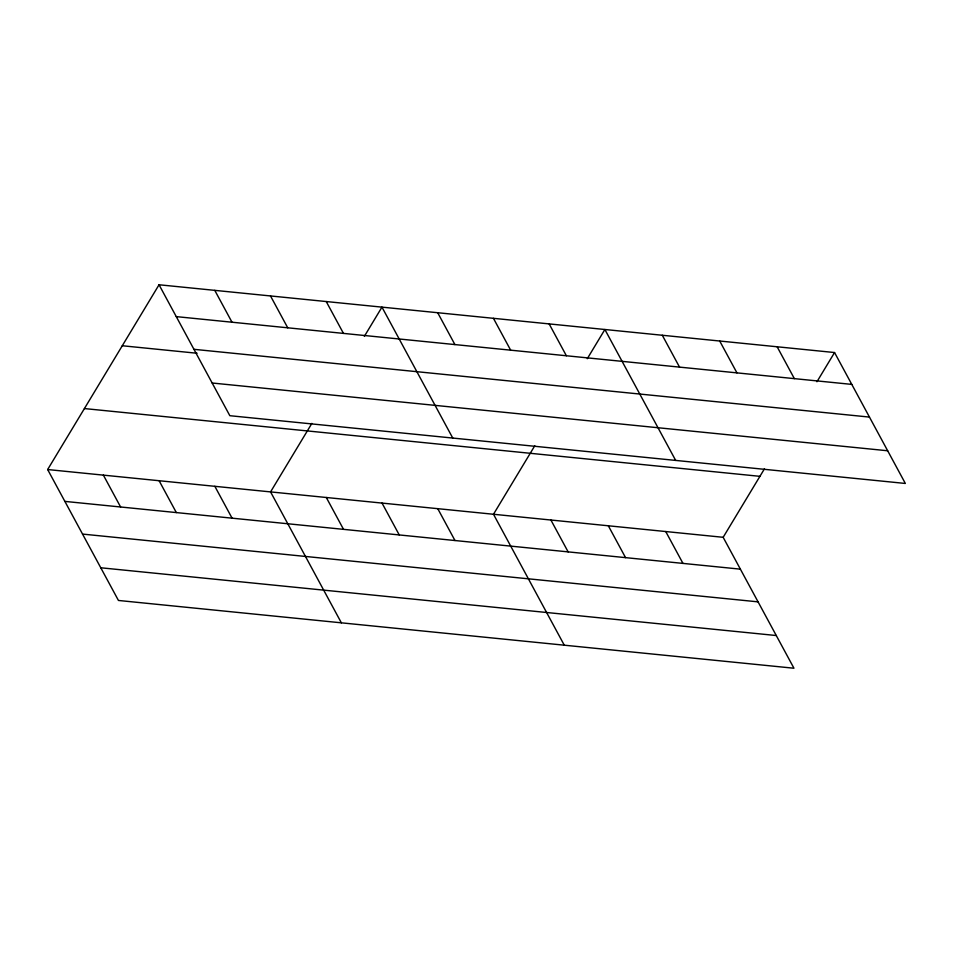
<?xml version="1.0" encoding="UTF-8"?>
<svg xmlns="http://www.w3.org/2000/svg" width="953" height="953" viewBox="0 0 953 953"><rect width="100%" height="100%" fill="white"/><g stroke="black" fill="none" stroke-linecap="round" stroke-linejoin="round"><path stroke-width="1.43" d="M47.65 469.543L723.16 537.301L793.956 668.232L118.446 600.461L47.65 469.543L159.044 284.768L834.554 352.539L905.35 483.457L229.84 415.699L159.044 284.768M311.869 423.394L270.569 491.903L341.365 622.833M364.356 336.349L381.962 307.128L452.758 438.058M534.788 445.754L493.487 514.263L564.283 645.193M587.274 358.709L604.881 329.5L675.677 460.418M723.16 537.301L764.473 468.793M816.947 381.748L834.554 352.539M176.269 316.622L851.779 384.393M193.947 349.322L869.458 417.08M122.282 345.748L197.08 353.253M212.162 383.011L887.672 450.769M84.412 408.563L759.922 476.333M64.875 501.397L740.386 569.155M82.554 534.085L758.064 601.855M100.768 567.774L776.278 635.532M777.136 346.773L794.361 378.627M719.718 341.019L736.943 372.873M662.299 335.253L679.525 367.108M665.742 531.548L682.967 563.402M549.154 323.901L566.38 355.755M608.324 525.782L625.549 557.636M493.428 318.314L510.653 350.168M550.905 520.028L568.131 551.882M437.701 312.727L454.915 344.581M326.236 301.541L343.461 333.395M437.761 508.676L454.986 540.53M270.509 295.954L287.735 327.808M382.034 503.077L399.247 534.943M214.782 290.367L231.996 322.221M326.295 497.49L343.521 529.344M214.842 486.316L232.067 518.17M159.115 480.717L176.329 512.571M103.377 475.13L120.602 506.984"/></g></svg>
